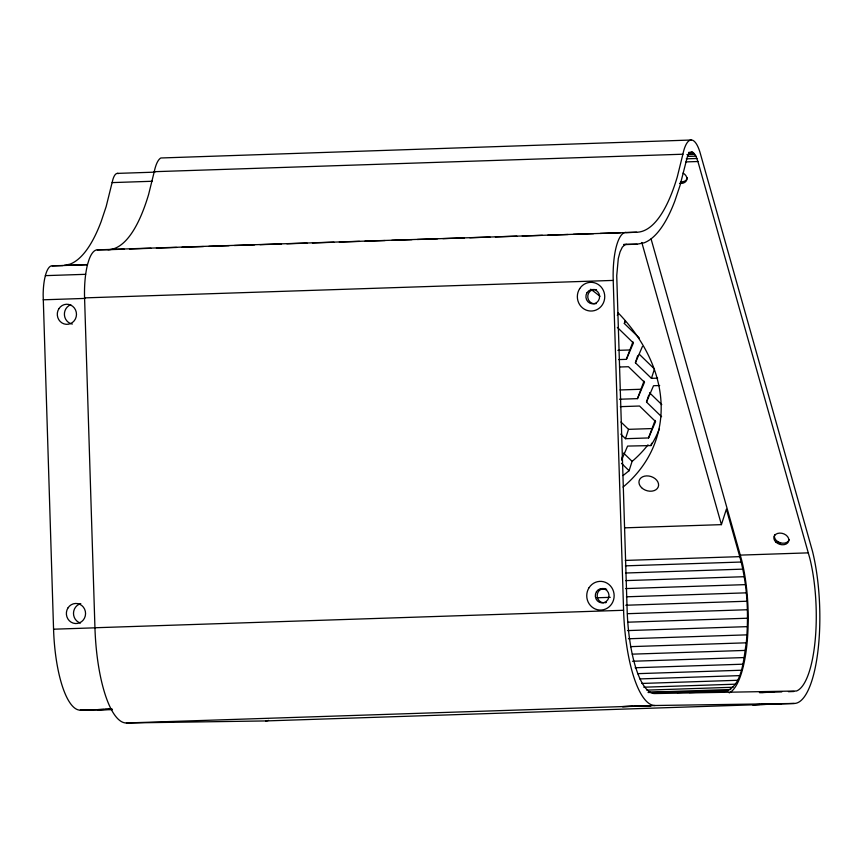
<?xml version="1.0" encoding="UTF-8"?>
<svg xmlns="http://www.w3.org/2000/svg" width="863" height="863" viewBox="0 0 863 863"><rect width="100%" height="100%" fill="white"/><g stroke="black" fill="none" stroke-linecap="round" stroke-linejoin="round"><path stroke-width="1.29" d="M716.193 691.684C742.363 695.481 743.183 660.454 746.301 642.816C748.847 614.035 747.434 584.596 739.764 556.646L726.376 509.192L721.414 524.639L624.618 527.843M118.36 173.603A23.592 7.012 88.1 0 0 112.837 179.677L106.16 206.581L101.133 221.618A227.26 67.584 88.1 0 1 69.795 264.229L64.035 265.34M154.25 171.694L148.619 194.434A212.891 63.312 88.1 0 1 107.972 249.709L97.303 249.86A47.843 14.229 88.1 0 0 88.954 259.871L87.681 264.013A47.843 14.229 88.1 0 0 84.574 297.886L94.941 627.757A95.685 28.457 88.1 0 0 126.408 722.978L265.599 720.939L794.24 703.464A95.685 28.457 88.1 0 0 817.951 650.875A95.685 28.457 88.1 0 0 812.493 551.284L700.314 153.452A37.983 11.295 88.1 0 0 682.892 154.218L154.25 171.694A37.983 11.295 88.1 0 1 160.852 157.983L691.134 140.022M682.892 154.218L677.261 176.958A212.891 63.312 88.1 0 1 636.614 232.233L625.858 232.589M87.152 264.563L50.809 266.052A33.463 9.946 88.1 0 0 45.372 275.642L44.617 278.943A33.463 9.946 88.1 0 0 43.15 294.973L53.56 629.203A81.338 24.186 88.1 0 0 80.302 710.141L112.395 709.666M639.397 338.113L624.327 323.474L625.082 321.133M618.706 359.601L626.387 359.342L632.913 341.813M657.628 378.145L651.446 378.35L635.416 362.773L637.671 355.75M619.548 399.235L637.477 398.641L644.003 381.112M620.346 406.656L639.559 406.02L655.589 421.597L648.566 437.94L625.502 438.706L628.512 429.343L620.972 422.007M621.694 458.911L622.439 456.57M651.446 378.35L654.456 368.986L639.364 354.326M661.587 416.732L646.506 402.061L648.76 395.049M623.064 475.556L629.095 470.713L632.104 461.349L633.83 459.914A181.802 133.582 17.8 0 0 647.984 444.823M648.566 437.94L655.082 420.41M621.565 460.087L627.584 446.074L650.907 445.578L651.662 443.237M617.315 315.383L618.318 313.042M624.327 323.474L625.33 321.133M626.387 359.342L633.41 342.999L617.379 327.422M635.416 362.773L642.439 346.43M637.477 398.641L644.499 382.298L628.469 366.721L619.505 367.012M646.506 402.061L653.528 385.718L659.666 385.524M650.907 445.578L653.485 441.338A181.802 133.582 17.8 0 0 659.451 428.641M637.088 244.186L626.441 244.337L624.941 244.693L622.331 247.152L620.066 251.867L618.296 258.512L616.732 275.685L627.142 610.227A83.722 24.898 88.1 0 0 654.672 693.55L796.452 691.004A83.711 24.898 88.1 0 0 809.828 558.361L697.919 161.51L695.966 156.181L692.676 152.244L691.543 152.007L689.343 153.226L687.412 156.559L679.925 185.815L674.952 200.701A224.865 66.872 88.1 0 1 643.938 242.87L637.088 244.186L623.733 244.628M759.408 692.558L763.744 692.385M759.936 704.445L752.612 704.737L765.287 704.413M688.674 152.373L692.676 152.244M688.48 153.204L693.82 153.021M117.325 173.387L154.93 172.147M686.916 154.606L694.92 154.348M687.962 156.44L695.966 156.181M686.268 158.835L696.948 158.479M685.912 161.91L697.919 161.51M112.114 182.6L152.395 181.262M97.303 249.86L636.614 232.233M107.972 249.709L124.121 249.17M129.493 248.997L151.014 248.285M156.397 248.102L176.581 247.444M181.953 247.26L203.485 246.548M208.857 246.376L229.04 245.707M234.412 245.524L254.596 244.855M259.979 244.682L281.5 243.97M286.883 243.787L307.055 243.129M312.438 242.945L333.959 242.233M339.342 242.061L359.515 241.392M364.898 241.209L385.071 240.55M391.802 240.324L411.975 239.655M417.358 239.483L437.53 238.814M442.913 238.63L464.434 237.918M469.817 237.746L489.99 237.077M495.373 236.904L516.894 236.192M522.277 236.009L542.46 235.34M547.832 235.168L568.016 234.499M573.388 234.315L593.571 233.657M600.292 233.431L620.475 232.762M623.766 244.423L626.441 244.337M68.253 265.383L87.055 264.758M45.372 275.642L85.653 274.315M84.574 297.886L613.215 280.41A47.843 14.229 88.1 0 1 625.945 232.384M43.204 299.806L84.833 298.425M617.876 350.367L629.397 349.99M619.99 389.957L640.486 389.278M628.512 429.343L651.576 428.577M651.069 238.922L740.271 555.114L808.329 552.859M625.287 560.432L739.764 556.646M625.416 565.848L741.231 562.029M625.675 573.01L742.838 569.138M625.707 580.616L744.23 576.7M599.936 589.44L606.667 589.213M625.524 588.588L745.384 584.629M596.808 597.779L610.27 597.336M626.43 596.797L746.301 592.838M625.751 605.243L746.959 601.231M94.941 627.757L623.582 610.281A95.685 28.457 88.1 0 0 655.049 705.503L794.24 703.464M53.56 629.203L95.189 627.822M627.498 613.69L747.358 609.731M627.628 622.191L747.487 618.221M627.498 630.594L747.358 626.635M628.447 638.771L746.959 634.855M630.486 646.646L746.301 642.816M632.266 654.154L745.395 650.411M632.46 661.263L744.24 657.563M635.114 667.757L742.849 664.197M637.552 673.669L741.252 670.238M639.796 678.922L739.451 675.621M641.856 683.453L737.477 680.292M643.766 687.207L735.341 684.186M646.883 690.12L733.075 687.261M104.196 709.386L97.627 709.634L107.508 709.375M80.302 710.141L111.543 709.246M648.545 692.223L730.702 689.505M677.067 692.558L728.243 690.875M689.257 692.579L704.068 692.083M764.445 692.363L768.717 692.299M759.731 692.558L781.759 691.91M788.437 691.695L793.777 691.511M769.418 692.277L773.755 692.104L766.668 692.288M126.408 722.978L655.049 705.503M632.503 706.247L622.428 706.635L635.103 706.312M761.285 704.391L771.231 704.23M772.633 704.176L781.306 703.841L767.131 704.208M105.189 709.354L110.572 709.278M766.495 692.374L761.716 692.514M636.948 706.107L651.123 705.74L633.96 706.204M108.263 709.246L112.222 709.127M52.244 265.718L62.88 265.556M648.048 692.504L725.621 691.371M649.515 392.708L661.77 404.618M620.788 434.121L625.502 438.706M623.571 453.053L632.104 461.349M621.511 463.345L629.095 470.713M641.813 242.503L721.414 524.639M740.271 555.114L741.77 560.605A83.711 24.898 88.1 0 1 729.246 692.881M613.215 280.41L623.582 610.281M268.555 720.378A95.685 28.457 88.1 0 1 265.599 720.939M617.843 312.535A181.802 133.582 17.8 0 1 623.054 487.077M590.713 289.213A181.802 133.582 17.8 0 1 600.001 296.311M780.637 543.097A16.742 12.309 17.8 0 1 777.369 541.856M789.203 539.548A7.659 5.62 17.8 0 1 780.012 542.708A7.659 5.62 17.8 0 1 774.704 534.682M682.115 182.492A16.742 12.309 17.8 0 1 680.4 182.201M687.38 177.638A7.659 5.62 17.8 0 1 680.799 181.899M683.086 173.107A7.659 5.62 17.8 0 1 686.678 180.054A7.659 5.62 17.8 0 1 679.515 183.377M80.421 623.043A10.043 9.59 89.2 0 1 80.777 603.647M72.309 324.078A10.043 9.59 89.2 0 1 70.734 304.736M596.247 303.603A7.174 6.85 89.2 0 1 587.811 297.606A7.174 6.85 89.2 0 1 594.38 289.461M595.804 289.569A7.174 6.85 89.2 0 1 596.506 289.741M603.507 602.827A7.174 6.85 89.2 0 1 597.196 594.78A7.174 6.85 89.2 0 1 605.2 588.609M606.333 602.428A7.174 6.85 89.2 0 1 604.941 602.784M641.554 487.66A10.043 7.379 17.8 0 0 658.156 487.12A10.043 7.379 17.8 0 0 646.614 475.891A10.043 7.379 17.8 0 0 641.554 487.66M775.859 542.072A7.659 5.62 17.8 0 0 788.512 541.651A7.659 5.62 17.8 0 0 779.71 533.097A7.659 5.62 17.8 0 0 775.859 542.072M587.077 292.633A7.174 6.85 89.2 0 0 592.255 303.819A7.174 6.85 89.2 0 0 598.911 293.539A7.174 6.85 89.2 0 0 587.077 292.633M579.699 288.62A14.358 13.7 89.2 0 0 590.065 311.004A14.358 13.7 89.2 0 0 603.377 290.443A14.358 13.7 89.2 0 0 579.699 288.62M596.473 591.673A7.174 6.85 89.2 0 0 601.662 602.859A7.174 6.85 89.2 0 0 608.318 592.579A7.174 6.85 89.2 0 0 596.473 591.673M589.095 587.66A14.358 13.7 89.2 0 0 599.461 610.044A14.358 13.7 89.2 0 0 612.773 589.472A14.358 13.7 89.2 0 0 589.095 587.66M58.943 308.641A10.043 9.59 89.2 0 0 66.192 324.315A10.043 9.59 89.2 0 0 75.513 309.914A10.043 9.59 89.2 0 0 58.943 308.641M68.026 607.854A10.043 9.59 89.2 0 0 75.286 623.528A10.043 9.59 89.2 0 0 84.596 609.127A10.043 9.59 89.2 0 0 68.026 607.854"/></g></svg>
